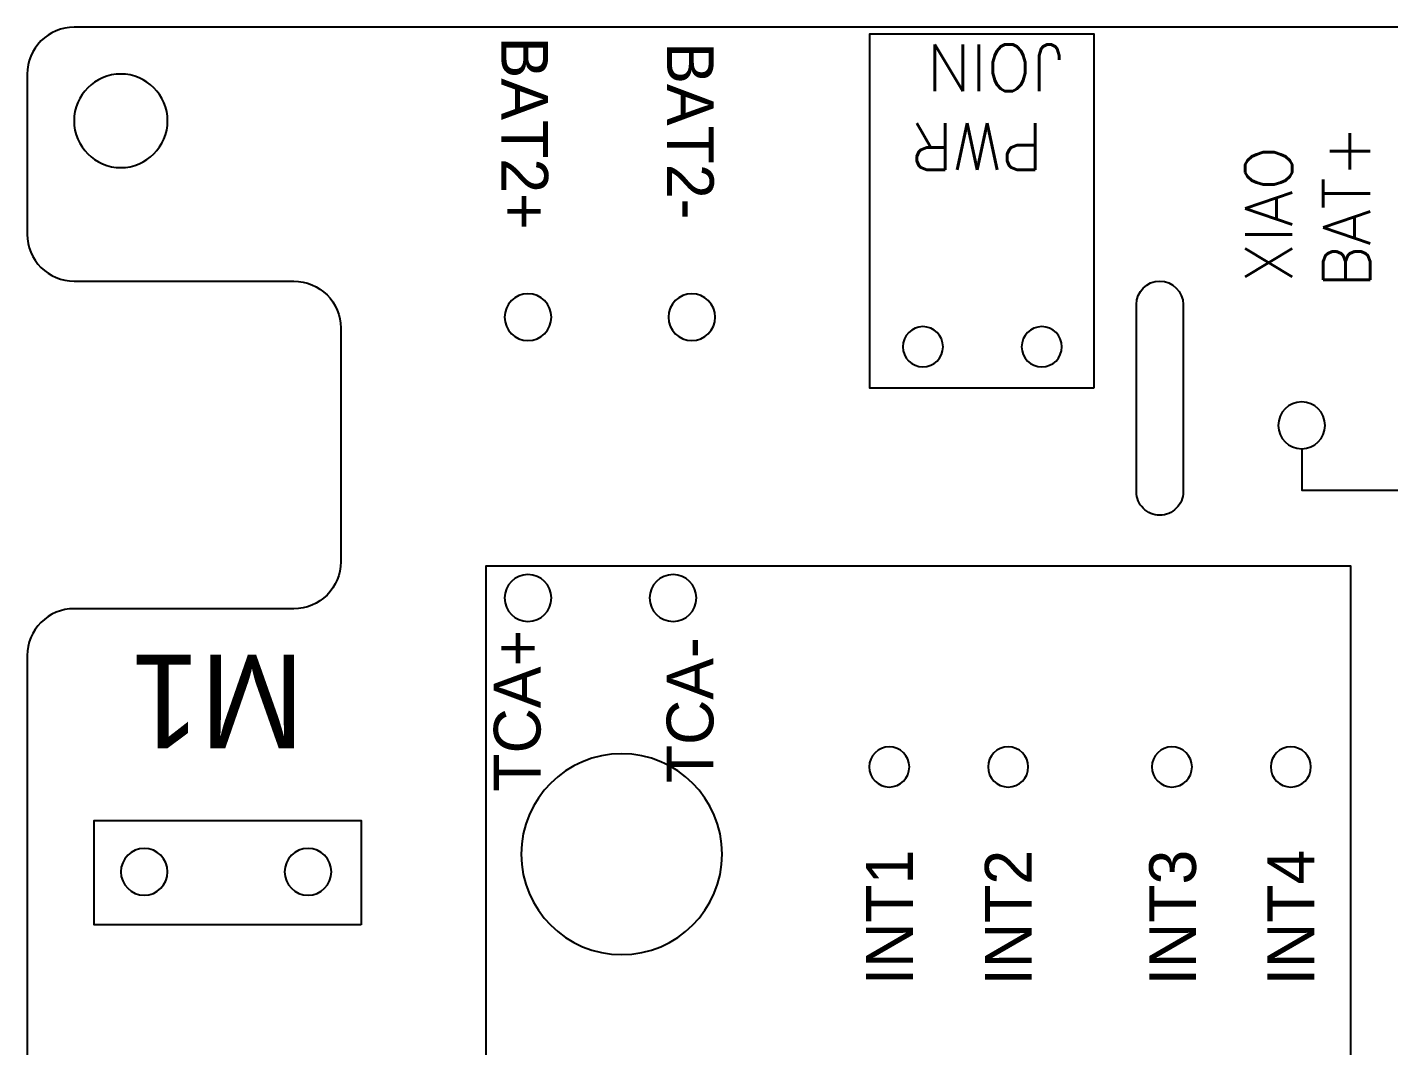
# Model space of a CAD drawing. Extents: x -38 to 99, y -101 to 35.
# Drawn here: x 44.3 to 73.39, y -83.34 to -61.57 of the extents above; entities that cross this region are included whole.
import ezdxf

# ---------------------------------------------------------------- set-up
doc = ezdxf.new("R2010")
doc.units = 0
for name, color, linetype in [('DEFAULT', 7, 'CONTINUOUS'), ('HOLES', 7, 'CONTINUOUS'), ('MASK', 7, 'CONTINUOUS')]:
    doc.layers.add(name, color=color, linetype=linetype)
doc.styles.add('DEFAULT', font='txt')
doc.styles.add('MTXPL_CONSOLAS', font='txt.shx', dxfattribs={"height": 0.2})

# ---------------------------------------------------------------- blocks, each defined once
blk = doc.blocks.new('*X5')
at = {"layer": 'MASK', "style": 'MTXPL_CONSOLAS'}
for s, p in [('BAT+', (72.993, -67.14)), ('XIAO', (71.326, -67.033))]:
    blk.add_text(s, height=1, rotation=90, dxfattribs=at).set_placement(p)
blk = doc.blocks.new('*X7')
at = {"layer": 'MASK', "style": 'MTXPL_CONSOLAS'}
for s, p in [('JOIN', (66.435, -61.94)), ('PWR', (66.011, -63.621))]:
    blk.add_text(s, height=1, rotation=180, dxfattribs=at).set_placement(p)

msp = doc.modelspace()

# ---------------------------------------------------------------- linework, layer by layer
at = {"layer": 'DEFAULT'}
msp.add_lwpolyline([(94, -97), (94, -100, 0.414214), (95, -101), (98, -101, 0.414214), (99, -100), (99, -62.574, 0.414214), (98, -61.574), (45.3, -61.574, 0.414214), (44.3, -62.574), (44.3, -66, 0.414214), (45.3, -67), (50, -67, -0.414214), (51, -68), (51, -73, -0.414214), (50, -74), (45.3, -74, 0.414214), (44.3, -75), (44.3, -100, 0.414214), (45.3, -101), (74, -101, 0.414214), (75, -100), (75, -97, -0.414214), (76, -96), (93, -96, -0.414214)], format="xyb", close=True, dxfattribs=at)
at = {"layer": 'DEFAULT', "extrusion": (0, 0, -1)}
msp.add_circle((-46.3, -63.574), 1, dxfattribs=at)
at = {"layer": 'HOLES'}
msp.add_lwpolyline([(68.5, -72, -0.414214), (68, -71.5), (68, -67.5, -1), (69, -67.5), (69, -71.5, -0.414214)], format="xyb", close=True, dxfattribs=at)
at = {"layer": 'HOLES', "extrusion": (0, 0, -1)}
for centre, radius in [((-46.3, -63.574), 1), ((-55, -67.77), 0.5), ((-58.5, -67.77), 0.5), ((-63.439, -68.402), 0.43), ((-65.979, -68.402), 0.43), ((-71.533, -70.082), 0.5), ((-55, -73.77), 0.5), ((-58.1, -73.77), 0.5), ((-62.72, -77.38), 0.43), ((-65.26, -77.38), 0.43), ((-68.76, -77.38), 0.43), ((-71.3, -77.38), 0.43), ((-57.002, -79.244), 2.145), ((-46.8, -79.62), 0.5), ((-46.8, -79.62), 0.5), ((-50.3, -79.62), 0.5), ((-50.3, -79.62), 0.5)]:
    msp.add_circle(centre, radius, dxfattribs=at)
at = {"layer": 'MASK'}
for points in [[(67.089, -69.284), (62.306, -69.284), (62.306, -61.716), (67.089, -61.716)], [(72.574, -93.276), (54.108, -93.276), (54.108, -73.085), (72.574, -73.085)], [(51.435, -80.751), (45.731, -80.751), (45.731, -78.523), (51.435, -78.523)]]:
    msp.add_lwpolyline(points, close=True, dxfattribs=at)
msp.add_lwpolyline([(71.533, -70.582), (71.533, -71.465), (74.025, -71.465), (74.025, -82.943), (85.014, -82.943)], dxfattribs=at)

# ---------------------------------------------------------------- block references
for name in ['*X7', '*X5']:
    msp.add_blockref(name, (0, 0), dxfattribs=at)

# ---------------------------------------------------------------- texts
at = {"layer": 'MASK', "style": 'DEFAULT'}
for s, height, rotation, p in [('BAT2+', 1, 270, (54.431, -61.774)), ('BAT2-', 1, 270, (57.969, -61.894)), ('TCA+', 1, 90, (55.269, -77.908)), ('TCA-', 1, 90, (58.963, -77.727)), ('M1', 2, 180, (50.221, -74.979)), ('INT1', 1, 90, (63.225, -82.045)), ('INT2', 1, 90, (65.763, -82.05)), ('INT3', 1, 90, (69.274, -82.047)), ('INT4', 1, 90, (71.8, -82.047))]:
    msp.add_text(s, height=height, rotation=rotation, dxfattribs=at).set_placement(p)

doc.saveas('drawing.dxf')
